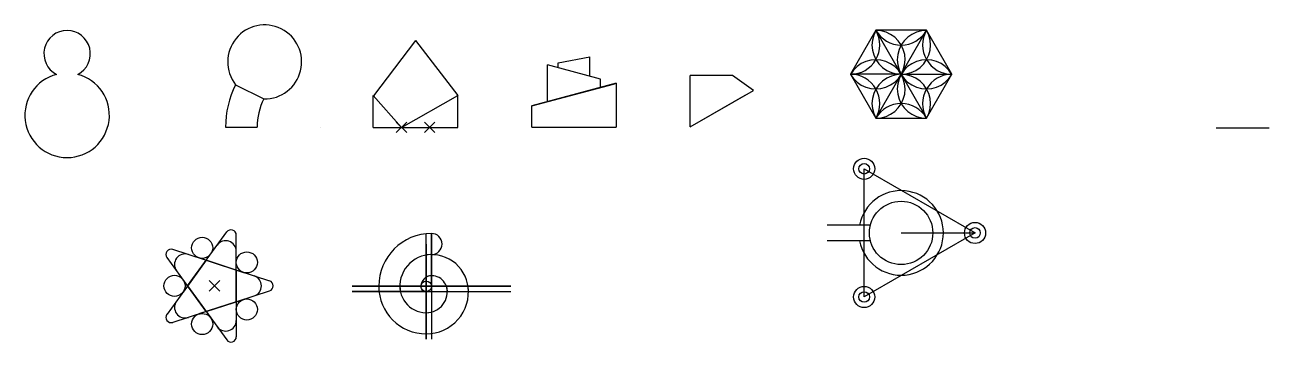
# Model space of a CAD drawing. Header units: millimetres. Extents: x 1720 to 2898, y 1847 to 2147.
import ezdxf

# ---------------------------------------------------------------- set-up
doc = ezdxf.new("R2010")
doc.units = ezdxf.units.MM
doc.header["$PDMODE"] = 3
doc.header["$PDSIZE"] = 5

msp = doc.modelspace()

# ---------------------------------------------------------------- linework, layer by layer
for p, q in [((2549.9, 2100.1), (2525.9, 2141.7)), ((2549.9, 2100.1), (2573.9, 2141.7)), ((2089.9, 2132), (2050, 2079.8)), ((2089.9, 2132), (2129.9, 2079.9)), ((2225, 2110.9), (2255, 2116.6)), ((2225, 2106.4), (2225, 2110.9)), ((2255, 2098.3), (2255, 2116.6)), ((2215, 2074.2), (2215, 2109)), ((2215, 2074.2), (2215, 2109)), ((2215, 2074.2), (2215, 2109)), ((2265, 2095.6), (2215, 2109)), ((2350.1, 2050.3), (2350.1, 2098.9)), ((2390.1, 2098.9), (2350.1, 2098.9)), ((2410.1, 2084.9), (2390.1, 2098.9)), ((2549.9, 2100.1), (2501.9, 2100.1)), ((2549.9, 2100.1), (2525.9, 2058.5)), ((2549.9, 2100.1), (2573.9, 2058.5)), ((2549.9, 2100.1), (2597.9, 2100.1)), ((1919.5, 2090.2), (1946.3, 2076.8)), ((2280, 2091.6), (2200, 2070.2)), ((2200, 2070.2), (2277.3, 2090.9)), ((2265, 2087.6), (2265, 2095.6)), ((2277.3, 2090.9), (2280, 2091.6)), ((2280, 2091.6), (2280, 2050.2)), ((2049.9, 2049.9), (2049.9, 2079.9)), ((2049.9, 2079.9), (2076.6, 2049.9)), ((2076.6, 2049.9), (2129.9, 2079.9)), ((2129.9, 2049.9), (2129.9, 2079.9)), ((2350.1, 2050.3), (2410.1, 2084.9)), ((2350.1, 2050.3), (2402.1, 2080.3)), ((2200, 2050.2), (2200, 2070.2)), ((1910, 2050), (1940, 2050)), ((2000, 2050), (2000, 2050)), ((2049.9, 2049.9), (2129.9, 2049.9)), ((2200, 2050.2), (2280, 2050.2)), ((2848.3, 2049.5), (2898.3, 2049.5)), ((2514.8, 2010.7), (2619.8, 1950)), ((2514.8, 1889.4), (2514.8, 2010.7)), ((2520.7, 1957.5), (2479.8, 1957.5)), ((1874.1, 1899.9), (1911.2, 1951)), ((1920.2, 1884.9), (1920.2, 1948)), ((2100.1, 1849.5), (2100.1, 1949.5)), ((2105.1, 1899.5), (2105.1, 1949.5)), ((2105.1, 1949.5), (2105.1, 1849.5)), ((2619.8, 1950), (2514.8, 1889.4)), ((2549.8, 1950), (2619.8, 1950)), ((1920.2, 1914.9), (1860.2, 1934.4)), ((2100.1, 1899.5), (2100.1, 1939.5)), ((2100.1, 1939.5), (2100.1, 1849.5)), ((2520.7, 1942.5), (2479.8, 1942.5)), ((1891.7, 1875.6), (1854.6, 1926.7)), ((1891.7, 1924.1), (1854.6, 1873)), ((1891.7, 1924.1), (1869.8, 1894)), ((1920.2, 1914.9), (1884.8, 1926.4)), ((1891.7, 1924.1), (1927.1, 1912.6)), ((1891.7, 1924.1), (1951.7, 1904.6)), ((1920.2, 1914.9), (1920.2, 1877.6)), ((1920.2, 1914.9), (1920.2, 1851.7)), ((1891.7, 1875.6), (1869.8, 1905.7)), ((1874.1, 1899.9), (1896, 1869.7)), ((1874.1, 1899.9), (1911.2, 1848.8)), ((2100.1, 1899.5), (2030.1, 1899.5)), ((2030.1, 1899.5), (2180.1, 1899.5)), ((2180.1, 1899.5), (2100.1, 1899.5)), ((1891.7, 1875.6), (1951.7, 1895.1)), ((1891.7, 1875.6), (1927.1, 1887.1)), ((2100.1, 1894.5), (2030.1, 1894.5)), ((2030.1, 1894.5), (2180.1, 1894.5)), ((1920.2, 1884.9), (1860.2, 1865.4)), ((1920.2, 1884.9), (1884.8, 1873.4))]:
    msp.add_line(p, q)
for points in [[(2525.9, 2141.7), (2501.9, 2100.1), (2525.9, 2058.5), (2573.9, 2058.5), (2597.9, 2100.1), (2573.9, 2141.7)], [(1874.1, 1899.9), (1891.7, 1875.6), (1920.2, 1884.9), (1920.2, 1914.9), (1891.7, 1924.1)]]:
    msp.add_lwpolyline(points, close=True)
for centre, radius in [((2514.8, 2010.7), 10), ((2514.8, 2010.7), 5), ((2549.8, 1950), 30), ((2619.8, 1950), 10), ((1887.9, 1935.9), 10), ((2619.8, 1950), 5), ((1930.2, 1922.1), 10), ((1861.7, 1899.9), 10), ((2100.1, 1899.5), 5), ((2514.8, 1889.4), 10), ((1930.2, 1877.6), 10), ((2514.8, 1889.4), 5), ((1887.9, 1863.8), 10)]:
    msp.add_circle(centre, radius)
for centre, radius, start, end in [((1947.1, 2111.8), 35, 268.8119, 218.058), ((1760, 2119.6), 22, 297.0357, 242.9643), ((2525.9, 2113.9), 27.7, 210, 90), ((2501.9, 2127.8), 27.7, 270, 30), ((2549.9, 2127.8), 27.7, 150, 30), ((2549.9, 2155.5), 27.7, 210, 330), ((2573.9, 2113.9), 27.7, 90, 330), ((2597.9, 2127.8), 27.7, 150, 270), ((2525.9, 2086.2), 27.7, 270, 150), ((2573.9, 2086.2), 27.7, 30, 270), ((1760, 2061.3), 40, 104.4775, 75.5225), ((2501.9, 2072.4), 27.7, 330, 90), ((2549.9, 2072.4), 27.7, 330, 210), ((2597.9, 2072.4), 27.7, 90, 210), ((2000, 2050), 90, 153.4349, 180), ((2000, 2050), 60, 153.4349, 180), ((2549.9, 2044.7), 27.7, 30, 150), ((2549.8, 1950), 40, 190.8069, 169.1931), ((1915.2, 1948), 5, 0, 144), ((2105.1, 1899.5), 50, 90, 180), ((2105.1, 1939.5), 10, 270, 90), ((1858.6, 1929.6), 5, 72, 216), ((1910.2, 1932.6), 10, 0, 144), ((1871.7, 1920.1), 10, 72, 216), ((2105.1, 1899.5), 30, 90, 189.5941), ((2105.1, 1894.5), 35, 0, 98.2132), ((1934, 1899.9), 10, 288, 72), ((2105.1, 1899.5), 10, 90, 180), ((2105.1, 1894.5), 15, 0, 109.4712), ((1950.2, 1899.9), 5, 288, 72), ((2100.1, 1899.5), 45, 180, 270), ((2100.1, 1899.5), 25, 180, 281.537), ((2100.1, 1894.5), 20, 270, 14.4775), ((2100.1, 1894.5), 40, 270, 7.1808), ((1871.7, 1879.6), 10, 144, 288), ((1858.6, 1870.1), 5, 144, 288), ((1910.2, 1867.1), 10, 216, 0), ((1915.2, 1851.7), 5, 216, 0)]:
    msp.add_arc(centre, radius, start, end)
for p in [(2076.6, 2049.9), (2103.3, 2049.9), (1899.6, 1899.9)]:
    msp.add_point(p)

doc.saveas('drawing.dxf')
